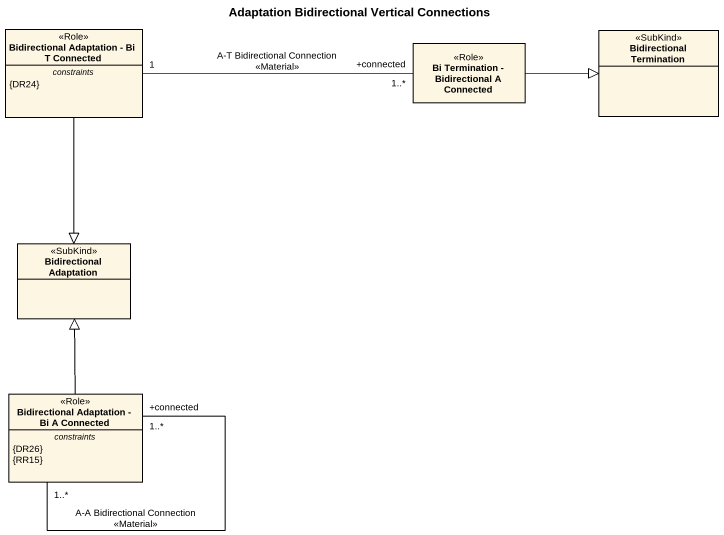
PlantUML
@startuml
title Adaptation Bidirectional Vertical Connections
hide circle
hide empty members
class "Bidirectional Adaptation - Bi T Connected" as Bidirectional_Adaptation_Bi <<Role>> {
  -- constraints --
  {DR24}
}
class "Bi Termination - Bidirectional A Connected" as Bi_Termination <<Role>>
class "Bidirectional Termination" as Bidirectional_Termination <<SubKind>>
class "Bidirectional Adaptation" as Bidirectional_Adaptation <<SubKind>>
class "Bidirectional Adaptation - Bi A Connected" as Bidirectional_Adaptation_Bi_2 <<Role>> {
  -- constraints --
  {DR26}
  {RR15}
}
Bidirectional_Adaptation_Bi "1" -right- "+connected\n1..*" Bi_Termination : A-T Bidirectional Connection\n<<Material>>
Bidirectional_Adaptation_Bi --|> Bidirectional_Adaptation
Bi_Termination -right-|> Bidirectional_Termination
Bidirectional_Adaptation_Bi_2 -up-|> Bidirectional_Adaptation
Bidirectional_Adaptation_Bi_2 "1..*" -- "+connected\n1..*" Bidirectional_Adaptation_Bi_2 : A-A Bidirectional Connection\n<<Material>>
@enduml
